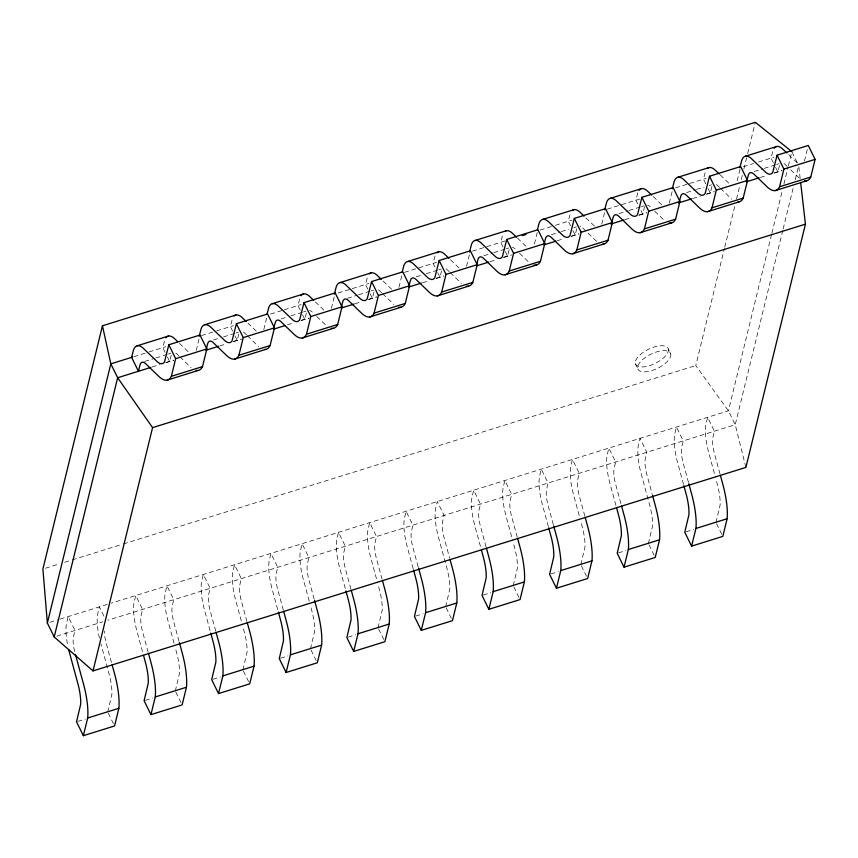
<?xml version="1.0" encoding="UTF-8"?>
<svg xmlns="http://www.w3.org/2000/svg" width="858" height="858" viewBox="0 0 858 858"><rect width="100%" height="100%" fill="white"/><g stroke="black" fill="none" stroke-linecap="round" stroke-linejoin="round"><path stroke-width="0.64" stroke-dasharray="4.29 3.22" d="M107.711 712.076L111.883 694.508A32.432 9.953 72.7 0 0 109.502 675.482L100.965 644.101M196.214 350.568L199.378 337.634M175.3 691.022L179.472 673.444A32.432 9.953 72.7 0 0 177.08 654.418L175.075 646.964M263.803 329.504L266.967 316.57M242.878 669.959L247.05 652.38A32.432 9.953 72.7 0 0 244.669 633.354L242.653 625.9M331.381 308.44L334.545 295.506M310.467 648.895L314.639 631.316A32.432 9.953 72.7 0 0 312.248 612.301L310.242 604.847M398.959 287.376L402.134 274.442M378.046 627.831L382.218 610.253A32.432 9.953 72.7 0 0 379.837 591.237L377.82 583.783M466.548 266.312L469.712 253.378M445.634 606.767L449.806 589.189A32.432 9.953 72.7 0 0 447.415 570.173L437.837 534.834A38.546 11.83 72.7 0 1 435.478 509.159L437.269 501.555L444.101 515.444L442.664 521.332A21.364 6.553 72.7 0 0 444.219 538.202L449.699 558.322M534.448 243.962L537.301 232.314M513.213 585.703L517.385 568.125A32.432 9.953 72.7 0 0 515.004 549.109L512.987 541.655M601.715 224.185L604.879 211.25M580.802 564.639L584.974 547.061A32.432 9.953 72.7 0 0 582.582 528.045L580.92 521.846M669.294 203.121L672.468 190.186M648.38 543.575L652.552 525.997A32.432 9.953 72.7 0 0 650.16 506.981L640.594 471.643A38.546 11.83 72.7 0 1 638.223 445.978L640.025 438.363L646.857 452.252L645.409 458.151A21.364 6.553 72.7 0 0 646.964 475.01L652.112 493.876M737.194 180.77L740.046 169.123M745.892 467.417L735.231 424.71L728.399 410.821L695.763 365.562L724.431 248.488M724.742 247.19L735.252 204.258M736.529 199.056L740.036 184.749M741.301 179.547L742.578 174.346M743.854 169.133L747.361 154.826M747.672 153.528L755.319 122.308M771.546 234.556L728.399 410.821L111.25 603.163M771.868 233.258L782.335 190.487M783.922 184.009L788.052 167.16M788.363 165.862L791.859 151.609L797.554 163.181M782.828 230.298L735.231 424.71L107.861 620.237M783.14 229L793.618 186.24M795.205 179.751L798.369 166.795M715.969 522.511L720.141 504.933A32.432 9.953 72.7 0 0 717.749 485.918L715.744 478.464M804.461 160.993L807.635 148.059M435.027 255.984L433.14 263.406L435.424 268.039M637.784 192.793L635.896 200.214L638.17 204.847M133.827 356.692L147.876 352.316M149.088 351.93L165.766 346.739M201.544 335.585L215.594 331.209M216.666 330.877L233.483 325.632M270.527 314.082L283.322 310.103M284.255 309.813L301.212 304.526M338.116 293.018L351.04 288.996M352.316 288.599L368.929 283.419M404.45 272.351L436.647 262.312M472.426 251.158L505.641 240.808M540.143 230.062L554.193 225.675M555.48 225.279L572.082 220.098M607.196 209.159L639.811 198.992M675.578 187.848L688.502 183.816M689.639 183.462L706.252 178.292M743.307 166.742L753.592 163.535M758.59 161.98L773.97 157.186M144.67 361.454L154.654 358.344M155.899 357.958L167.128 354.451M168.372 354.064L170.871 353.292M213.503 340.004L218.49 338.449M223.488 336.894L234.717 333.387M235.961 333.001L238.46 332.228M281.081 318.94L286.079 317.385M291.066 315.83L302.295 312.333M303.539 311.937L306.038 311.164M347.415 298.262L357.4 295.152M358.655 294.766L369.884 291.27M371.128 290.873L373.627 290.101M416.248 276.812L421.246 275.257M426.233 273.702L437.462 270.206M438.706 269.809L441.205 269.037M483.837 255.748L492.567 253.024M493.811 252.638L505.051 249.142M506.295 248.756L508.794 247.973M551.415 234.684L560.156 231.96M561.4 231.574L568.886 229.247M573.873 227.692L576.372 226.909M619.004 213.621L627.734 210.896M628.978 210.51L640.207 207.014M641.462 206.628L643.95 205.845M686.582 192.557L695.323 189.843M696.567 189.446L704.053 187.119M709.04 185.564L711.539 184.781M754.171 171.493L762.901 168.779M764.146 168.382L775.375 164.886M776.629 164.5L779.118 163.717M165.905 362.526L173.391 360.188M233.494 341.463L240.98 339.125M301.072 320.399L308.558 318.061M368.661 299.335L376.147 296.997M436.239 278.271L443.725 275.933M503.828 257.207L511.314 254.869M571.407 236.143L578.893 233.805M638.995 215.079L646.482 212.752M706.574 194.015L714.06 191.688M774.163 172.951L781.649 170.624M152.156 366.999L159.824 364.607M165.905 362.709L173.874 360.231M219.766 345.924L224.989 344.294M233.483 341.645L241.602 339.125M287.344 324.86L293.983 322.79M301.072 320.592L309.32 318.018M354.933 303.796L361.701 301.694M368.65 299.528L377.037 296.911M422.511 282.743L428.153 280.984M436.239 278.464L443.479 276.201M490.1 261.679L497.147 259.481M503.539 257.486L511.196 255.094M557.196 240.766L563.92 238.663M571.256 236.379L578.925 233.987M624.924 219.659L631.499 217.6M638.974 215.272L646.642 212.881M692.642 198.552L700.332 196.15M706.574 194.208L714.36 191.784M760.36 177.445L766.752 175.45M774.152 173.144L782.078 170.678M45.453 568.243L59.513 563.856M64.618 562.269L71.01 560.274M72.287 559.877L122.115 544.347M123.391 543.951L695.763 365.562M49.925 622.275L58.87 619.487M60.146 619.09L109.974 603.56M56.757 636.164L102.756 621.825M77.767 721.417L85.253 719.079M145.356 700.353L152.842 698.015M212.934 679.289L220.42 676.951M280.523 658.225L288.009 655.887M348.101 637.162L355.587 634.823M415.69 616.098L423.176 613.76M483.269 595.034L490.755 592.706M550.857 573.97L558.344 571.643M618.436 552.906L625.922 550.579M686.025 531.842L693.511 529.515M661.732 204.719L652.595 195.946M458.987 267.911L449.849 259.137M323.82 310.038L314.682 301.265M256.231 331.102L248.005 323.198M788.663 154.697L796.9 162.602A32.432 9.953 72.7 0 0 797.758 163.256M787.172 166.388L785.37 164.639A21.364 6.553 72.7 0 0 784.008 163.535M790.786 169.873L798.004 176.855A49.603 15.229 72.7 0 0 799.356 178.078M720.184 174.882L729.311 183.655A32.432 9.953 72.7 0 0 730.179 184.32M719.594 187.452L717.792 185.703A21.364 6.553 72.7 0 0 715.164 184.03M720.495 188.32L730.415 197.919A49.603 15.229 72.7 0 0 731.767 199.142M654.718 211.132L662.837 218.983A49.603 15.229 72.7 0 0 664.189 220.206M585.917 217.889L594.154 225.783A32.432 9.953 72.7 0 0 595.012 226.448M517.428 238.074L526.565 246.847A32.432 9.953 72.7 0 0 527.423 247.512M519.551 253.26L527.67 261.111A49.603 15.229 72.7 0 0 529.021 262.334M449.26 271.696L447.458 269.959A21.364 6.553 72.7 0 0 444.83 268.286M450.16 272.576L460.081 282.175A49.603 15.229 72.7 0 0 461.443 283.397M383.172 281.081L391.398 288.974A32.432 9.953 72.7 0 0 392.256 289.639M381.681 292.76L379.869 291.023A21.364 6.553 72.7 0 0 377.241 289.35M382.582 293.64L392.503 303.239A49.603 15.229 72.7 0 0 393.854 304.461M316.795 316.441L324.914 324.303A49.603 15.229 72.7 0 0 326.276 325.525M246.514 334.888L244.702 333.14A21.364 6.553 72.7 0 0 242.696 331.692M247.415 335.768L257.336 345.366A49.603 15.229 72.7 0 0 258.687 346.589M179.515 343.393L188.653 352.166A32.432 9.953 72.7 0 0 189.511 352.82M178.925 355.952L177.123 354.204A21.364 6.553 72.7 0 0 175.107 352.756M179.826 356.831L189.747 366.43A49.603 15.229 72.7 0 0 191.109 367.653M773.337 162.72L771.063 158.087L772.951 150.665A38.546 11.83 72.7 0 1 773.498 149.367M775.621 167.353L777.895 171.975L779.343 166.087A21.364 6.553 72.7 0 1 779.59 165.24M705.759 183.784L703.474 179.15L705.362 171.729A38.546 11.83 72.7 0 1 705.909 170.431M708.032 188.417L710.317 193.039L711.754 187.151A21.364 6.553 72.7 0 1 712.001 186.304M641.023 210.628L642.728 214.103L644.176 208.215A21.364 6.553 72.7 0 1 644.723 206.649M668.285 348.97A18.082 7.808 -26.2 0 1 645.377 366.645A18.082 7.808 -26.2 0 1 641.827 353.367A18.082 7.808 -26.2 0 1 668.285 348.97L670.699 353.882A18.082 7.808 -26.2 0 1 647.79 371.557A18.082 7.808 -26.2 0 1 644.24 358.279A18.082 7.808 -26.2 0 1 670.699 353.882M570.591 225.911L568.307 221.278L570.195 213.857A38.546 11.83 72.7 0 1 570.742 212.559M572.865 230.534L575.15 235.167L576.587 229.279A21.364 6.553 72.7 0 1 577.144 227.713M716.537 523.67L721.664 534.084M635.37 363.685L637.784 368.586M503.002 246.975L500.729 242.342L502.616 234.92A38.546 11.83 72.7 0 1 503.163 233.623M505.287 251.598L507.561 256.231L509.009 250.343A21.364 6.553 72.7 0 1 509.555 248.777M648.948 544.733L654.075 555.147M437.698 272.662L439.982 277.295L441.42 271.407A21.364 6.553 72.7 0 1 441.977 269.841M581.37 565.797L586.497 576.211M367.835 289.092L365.562 284.47L367.449 277.048A38.546 11.83 72.7 0 1 367.996 275.74M370.12 293.726L372.393 298.359L373.841 292.471A21.364 6.553 72.7 0 1 374.388 290.905M513.781 586.861L518.908 597.275M300.257 310.156L297.973 305.534L299.86 298.112A38.546 11.83 72.7 0 1 300.418 296.804M302.531 314.789L304.815 319.423L306.252 313.524A21.364 6.553 72.7 0 1 306.81 311.969M446.203 607.925L451.329 618.339M232.668 331.22L230.394 326.598L232.282 319.176A38.546 11.83 72.7 0 1 232.829 317.868M234.953 335.853L237.226 340.487L238.674 334.588A21.364 6.553 72.7 0 1 239.221 333.033M378.614 628.989L383.74 639.403M165.09 352.284L162.816 347.662L164.693 340.24A38.546 11.83 72.7 0 1 165.251 338.931M167.364 356.917L169.648 361.55L171.085 355.652A21.364 6.553 72.7 0 1 171.643 354.097M311.036 650.053L316.162 660.467M243.447 671.117L248.573 681.531M175.869 692.17L180.995 702.595M103.915 616.13L99.356 606.874L97.565 614.478A38.546 11.83 72.7 0 0 99.678 639.146M108.28 713.234L113.406 723.659M720.034 474.066L714.553 453.946A21.364 6.553 72.7 0 1 712.998 437.087L714.435 431.188L707.603 417.299L705.812 424.914A38.546 11.83 72.7 0 0 708.172 450.579L715.4 477.198M688.502 482.528L683.354 463.663A21.364 6.553 72.7 0 1 681.81 446.804L683.247 440.915L676.415 427.027L674.624 434.631A38.546 11.83 72.7 0 0 676.983 460.306L683.515 484.405M620.924 503.592L615.776 484.727A21.364 6.553 72.7 0 1 614.221 467.867L615.669 461.979L608.826 448.091L607.035 455.695A38.546 11.83 72.7 0 0 609.395 481.37L616.28 506.724M584.866 516.194L579.386 496.074A21.364 6.553 72.7 0 1 577.831 479.214L579.268 473.316L572.436 459.427L570.645 467.042A38.546 11.83 72.7 0 0 573.005 492.707L579.547 516.806M553.335 524.656L548.187 505.791A21.364 6.553 72.7 0 1 546.643 488.931L548.08 483.043L541.248 469.154L539.457 476.758A38.546 11.83 72.7 0 0 541.816 502.434L548.348 526.533M517.288 537.258L511.797 517.138A21.364 6.553 72.7 0 1 510.242 500.268L511.69 494.38L504.858 480.491L503.056 488.105A38.546 11.83 72.7 0 0 505.426 513.77L512.644 540.39M486.1 546.975L480.609 526.855A21.364 6.553 72.7 0 1 479.054 509.995L480.501 504.107L473.659 490.218L471.868 497.822A38.546 11.83 72.7 0 0 474.227 523.498L480.77 547.597M418.168 566.784L413.02 547.919A21.364 6.553 72.7 0 1 411.475 531.059L412.913 525.171L406.081 511.271L404.29 518.886A38.546 11.83 72.7 0 0 406.649 544.562L413.181 568.661M382.121 579.386L376.63 559.266A21.364 6.553 72.7 0 1 375.085 542.395L376.523 536.507L369.691 522.619L367.889 530.223A38.546 11.83 72.7 0 0 370.259 555.898L377.477 582.518M350.933 589.103L345.442 568.983A21.364 6.553 72.7 0 1 343.886 552.123L345.334 546.224L338.492 532.335L336.701 539.95A38.546 11.83 72.7 0 0 339.06 565.615L345.602 589.725M314.189 599.184L309.052 580.33A21.364 6.553 72.7 0 1 307.496 563.459L308.934 557.571L302.102 543.682L300.311 551.286A38.546 11.83 72.7 0 0 302.67 576.962L309.899 603.582M283.344 610.167L277.853 590.047A21.364 6.553 72.7 0 1 276.308 573.187L277.745 567.288L270.913 553.399L269.122 561.014A38.546 11.83 72.7 0 0 271.482 586.679L278.013 610.789M246.954 621.503L241.463 601.394A21.364 6.553 72.7 0 1 239.918 584.523L241.355 578.635L234.524 564.746L232.722 572.35A38.546 11.83 72.7 0 0 235.092 598.026L242.31 624.645M215.766 631.231L210.274 611.111A21.364 6.553 72.7 0 1 208.719 594.251L210.167 588.352L203.325 574.463L201.533 582.078A38.546 11.83 72.7 0 0 203.893 607.743L210.435 631.853M179.032 641.312L173.884 622.447A21.364 6.553 72.7 0 1 172.329 605.587L173.777 599.699L166.935 585.81L165.144 593.414A38.546 11.83 72.7 0 0 167.503 619.09L174.732 645.709M148.177 652.295L142.685 632.174A21.364 6.553 72.7 0 1 141.141 615.315L142.578 609.416L135.746 595.527L133.955 603.142A38.546 11.83 72.7 0 0 136.315 628.807L142.846 652.906M111.443 662.376L106.295 643.511A21.364 6.553 72.7 0 1 104.333 631.113M798.841 166.806L800.192 178.539M512.408 247.222A21.364 6.553 72.7 0 1 515.036 248.895M309.663 310.403A21.364 6.553 72.7 0 1 312.291 312.087M596.61 241.27A49.603 15.229 72.7 0 1 595.248 240.047L582.625 227.831A21.364 6.553 72.7 0 0 581.252 226.727M579.997 226.158A21.364 6.553 72.7 0 1 580.609 226.373M647.575 205.094A21.364 6.553 72.7 0 1 650.203 206.767M74.667 651.565A21.364 6.553 72.7 0 1 73.552 636.368L75 630.48L68.157 616.591L66.366 624.206A38.546 11.83 72.7 0 0 68.039 646.878"/><path stroke-width="1.29" d="M791.859 151.609L755.319 122.308L102.445 325.783L42.9 569.036L47.362 623.069L54.204 636.958L93.018 670.892L745.892 467.417L805.437 224.163L800.643 182.443M47.362 623.069L110.821 363.856L102.445 325.783M54.204 636.958L117.653 377.745L110.821 363.856L132.55 357.089M168.822 344.766L164.479 361.979A32.432 9.953 72.7 0 1 157.454 361.883L142.685 347.747A38.546 11.83 72.7 0 0 133.505 349.957L131.617 357.378L138.449 371.267L139.897 365.379A21.364 6.553 72.7 0 1 145.924 363.931L158.558 376.147A49.603 15.229 72.7 0 0 171.332 376.33L202.52 366.602L206.853 348.927L200.011 335.038L168.822 344.766L175.654 358.655L171.332 376.33M93.018 670.892L152.574 427.638L117.653 377.745L150.933 367.385M112.13 664.896L114.532 673.691A49.603 15.229 72.7 0 1 118.876 708.3L114.543 725.975L83.355 735.692L87.677 718.017A49.603 15.229 72.7 0 0 83.344 683.418L75.45 654.493M199.206 336.315L201.083 328.893A38.546 11.83 72.7 0 1 210.274 326.694L225.043 340.819A32.432 9.953 72.7 0 0 232.057 340.916L236.4 323.702L267.599 313.985L274.431 327.874L270.109 345.538A49.603 15.229 72.7 0 1 264.832 349.442M206.328 349.024L207.475 344.315A21.364 6.553 72.7 0 1 213.513 342.868L226.147 355.083A49.603 15.229 72.7 0 0 238.91 355.266L270.109 345.538M179.376 642.567L182.111 652.627A49.603 15.229 72.7 0 1 186.454 687.237L182.132 704.911L150.944 714.628L155.266 696.953A49.603 15.229 72.7 0 0 150.922 662.355L148.52 653.549M238.91 355.266L243.243 337.591L236.4 323.702M267.085 314.039L268.672 307.829A38.546 11.83 72.7 0 1 277.853 305.63L292.621 319.755A32.432 9.953 72.7 0 0 299.646 319.862L303.989 302.638L335.178 292.921L342.02 306.81L337.687 324.485A49.603 15.229 72.7 0 1 331.285 328.249M274.195 326.791L275.064 323.251A21.364 6.553 72.7 0 1 281.092 321.804L293.726 334.019A49.603 15.229 72.7 0 0 306.499 334.202L337.687 324.485M247.297 622.769L249.699 631.563A49.603 15.229 72.7 0 1 254.043 666.173L249.71 683.847L218.522 693.564L222.844 675.889A49.603 15.229 72.7 0 0 218.511 641.291L216.109 632.485M306.499 334.202L310.821 316.527L303.989 302.638M334.373 294.187L336.25 286.765A38.546 11.83 72.7 0 1 345.442 284.566L360.21 298.702A32.432 9.953 72.7 0 0 367.224 298.799L371.568 281.574L402.767 271.857L409.598 285.746L405.276 303.421A49.603 15.229 72.7 0 1 398.873 307.185M314.532 600.439L317.278 610.499A49.603 15.229 72.7 0 1 321.621 645.109L317.299 662.784L286.111 672.5L290.433 654.826A49.603 15.229 72.7 0 0 286.089 620.227L283.687 611.422M354.043 304.075L341.205 308.076L342.642 302.188A21.364 6.553 72.7 0 1 348.68 300.74L361.315 312.966A49.603 15.229 72.7 0 0 374.077 313.138L378.41 295.463L371.568 281.574M402.252 271.911L403.839 265.701A38.546 11.83 72.7 0 1 413.02 263.503L427.788 277.638A32.432 9.953 72.7 0 0 434.813 277.735L439.157 260.51L470.345 250.793L477.187 264.682L472.855 282.357A49.603 15.229 72.7 0 1 466.452 286.122M382.464 580.641L384.867 589.446A49.603 15.229 72.7 0 1 389.21 624.045L384.877 641.72L353.689 651.437L358.011 633.762A49.603 15.229 72.7 0 0 353.668 599.163L351.276 590.358M421.267 283.129L408.783 287.012L410.231 281.124A21.364 6.553 72.7 0 1 416.259 279.676L428.893 291.902A49.603 15.229 72.7 0 0 441.666 292.074L445.988 274.399L439.157 260.51M469.541 252.059L471.417 244.637A38.546 11.83 72.7 0 1 480.609 242.439L495.377 256.574A32.432 9.953 72.7 0 0 502.391 256.671L506.735 239.446L537.934 229.73L544.766 243.618L540.443 261.293A49.603 15.229 72.7 0 1 534.041 265.058M476.662 264.779L477.809 260.06A21.364 6.553 72.7 0 1 483.848 258.612L496.471 270.838A49.603 15.229 72.7 0 0 509.244 271.01L540.443 261.293M450.042 559.577L452.445 568.382A49.603 15.229 72.7 0 1 456.788 602.981L452.466 620.656L421.278 630.373L425.6 612.698A49.603 15.229 72.7 0 0 421.257 578.099L418.511 568.039M509.244 271.01L513.577 253.335L506.735 239.446M537.419 229.783L539.006 223.573A38.546 11.83 72.7 0 1 548.187 221.375L562.955 235.51A32.432 9.953 72.7 0 0 569.98 235.607L574.324 218.382L605.512 208.666L612.355 222.554L608.022 240.229A49.603 15.229 72.7 0 1 602.745 244.122M544.24 243.715L545.398 238.996A21.364 6.553 72.7 0 1 551.426 237.548L564.06 249.775A49.603 15.229 72.7 0 0 576.833 249.946L608.022 240.229M517.631 538.513L520.034 547.318A49.603 15.229 72.7 0 1 524.377 581.917L520.045 599.592L488.856 609.309L493.178 591.634A49.603 15.229 72.7 0 0 488.835 557.035L486.443 548.23M576.833 249.946L581.156 232.271L574.324 218.382M604.708 209.942L606.585 202.509A38.546 11.83 72.7 0 1 615.776 200.311L630.544 214.446A32.432 9.953 72.7 0 0 637.558 214.543L641.902 197.319L673.101 187.602L679.933 201.491L675.611 219.165A49.603 15.229 72.7 0 1 669.208 222.93M611.54 223.831L612.977 217.932A21.364 6.553 72.7 0 1 619.015 216.484L631.638 228.711A49.603 15.229 72.7 0 0 644.412 228.882L675.611 219.165M585.21 517.449L587.612 526.254A49.603 15.229 72.7 0 1 591.956 560.853L587.633 578.528L556.445 588.245L560.767 570.581A49.603 15.229 72.7 0 0 556.424 535.971L553.678 525.911M644.412 228.882L648.745 211.207L641.902 197.319M672.286 188.878L674.173 181.456A38.546 11.83 72.7 0 1 683.354 179.247L698.122 193.382A32.432 9.953 72.7 0 0 705.147 193.479L709.491 176.255L740.679 166.538L747.522 180.427L743.189 198.101A49.603 15.229 72.7 0 1 737.912 201.995M679.118 202.767L680.566 196.868A21.364 6.553 72.7 0 1 686.593 195.42L699.227 207.647A49.603 15.229 72.7 0 0 712.001 207.818L743.189 198.101M652.455 495.13L655.201 505.19A49.603 15.229 72.7 0 1 659.545 539.789L655.212 557.464L624.023 567.181L628.346 549.517A49.603 15.229 72.7 0 0 624.002 514.907L621.61 506.113M712.001 207.818L716.323 190.144L709.491 176.255M739.875 167.814L741.752 160.392A38.546 11.83 72.7 0 1 750.943 158.183L765.711 172.319A32.432 9.953 72.7 0 0 772.726 172.415L777.069 155.201L808.268 145.474L815.1 159.363L810.778 177.038A49.603 15.229 72.7 0 1 804.375 180.802M746.996 180.523L748.144 175.804A21.364 6.553 72.7 0 1 754.182 174.356L766.805 186.583A49.603 15.229 72.7 0 0 779.579 186.754L810.778 177.038M720.377 475.321L722.779 484.126A49.603 15.229 72.7 0 1 727.123 518.725L722.801 536.4L691.602 546.128L695.935 528.453A49.603 15.229 72.7 0 0 691.591 493.843L688.845 483.783M779.579 186.754L783.912 169.09L777.069 155.201M137.162 345.806L168.361 336.079M204.751 324.742L235.939 315.015M272.329 303.678L303.528 293.951M339.918 282.614L371.106 272.887M407.496 261.551L438.695 251.823M475.085 240.487L506.274 230.77M542.664 219.423L573.863 209.706M610.253 198.359L641.441 188.642M677.831 177.295L709.03 167.578M745.42 156.231L776.608 146.514M522.254 235.628L526.083 234.438M175.654 358.655L206.853 348.927M243.243 337.591L274.431 327.874M310.821 316.527L342.02 306.81M378.41 295.463L409.598 285.746M445.988 274.399L477.187 264.682M513.577 253.335L544.766 243.618M581.156 232.271L612.355 222.554M648.745 211.207L679.933 201.491M716.323 190.144L747.522 180.427M783.912 169.09L815.1 159.363M205.823 350.268L218.597 346.289M273.541 329.161L285.038 325.579M476.372 265.948L488.846 262.065M543.951 244.884L555.92 241.162M610.864 224.035L624.013 219.938M678.581 202.928L691.602 198.874M746.299 181.821L759.083 177.842M374.077 313.138L405.276 303.421M441.666 292.074L472.855 282.357M167.117 380.126L198.305 370.409M234.695 359.062L265.894 349.345M302.284 337.998L333.472 328.282M369.862 316.934L401.061 307.218M437.451 295.871L468.64 286.154M505.03 274.807L536.229 265.09M572.618 253.743L603.807 244.026M640.197 232.69L671.396 222.962M707.786 211.626L738.974 201.898M775.364 190.562L806.563 180.834M152.574 427.638L805.437 224.163M87.677 718.017L118.876 708.3M155.266 696.953L186.454 687.237M222.844 675.889L254.043 666.173M290.433 654.826L321.621 645.109M358.011 633.762L389.21 624.045M425.6 612.698L456.788 602.981M493.178 591.634L524.377 581.917M560.767 570.581L591.956 560.853M628.346 549.517L659.545 539.789M695.935 528.453L727.123 518.725M786.861 152.949L782.131 148.466A38.546 11.83 72.7 0 0 775.707 146.857M719.272 174.013L714.553 169.53A38.546 11.83 72.7 0 0 707.292 168.522M651.694 195.077L646.964 190.594A38.546 11.83 72.7 0 0 638.974 190.422M584.105 216.141L579.386 211.647A38.546 11.83 72.7 0 0 572.125 210.65M516.527 237.205L511.797 232.711A38.546 11.83 72.7 0 0 505.373 231.113M448.938 258.269L444.219 253.775A38.546 11.83 72.7 0 0 436.958 252.778M381.36 279.322L376.63 274.839A38.546 11.83 72.7 0 0 369.38 273.841M313.781 300.386L309.052 295.903A38.546 11.83 72.7 0 0 301.061 295.731M246.192 321.45L241.463 316.967A38.546 11.83 72.7 0 0 234.213 315.959M177.703 341.645L173.884 338.031A38.546 11.83 72.7 0 0 165.894 337.859M691.602 546.128L684.77 532.239L688.942 514.661A32.432 9.953 72.7 0 0 686.561 495.634L683.858 485.66M624.023 567.181L617.192 553.292L621.364 535.724A32.432 9.953 72.7 0 0 618.972 516.698L616.623 507.99M556.445 588.245L549.603 574.356L553.775 556.778A32.432 9.953 72.7 0 0 551.394 537.762L548.691 527.788M488.856 609.309L482.024 595.42L486.196 577.842A32.432 9.953 72.7 0 0 483.805 558.826L481.456 550.117M421.278 630.373L414.435 616.484L418.607 598.905A32.432 9.953 72.7 0 0 416.227 579.89L413.524 569.916M353.689 651.437L346.857 637.548L351.029 619.969A32.432 9.953 72.7 0 0 348.638 600.954L345.946 590.98M286.111 672.5L279.268 658.612L283.44 641.033A32.432 9.953 72.7 0 0 281.059 622.018L278.367 612.044M218.522 693.564L211.69 679.675L215.862 662.097A32.432 9.953 72.7 0 0 213.47 643.082L210.778 633.107M150.944 714.628L144.101 700.739L148.273 683.161A32.432 9.953 72.7 0 0 145.892 664.146L143.543 655.426M83.355 735.692L76.523 721.803L80.695 704.225A32.432 9.953 72.7 0 0 78.303 685.21L68.726 649.871M774.141 148.295A38.546 11.83 72.7 0 1 774.881 147.458M202.52 366.602A49.603 15.229 72.7 0 1 196.117 370.377"/></g></svg>
